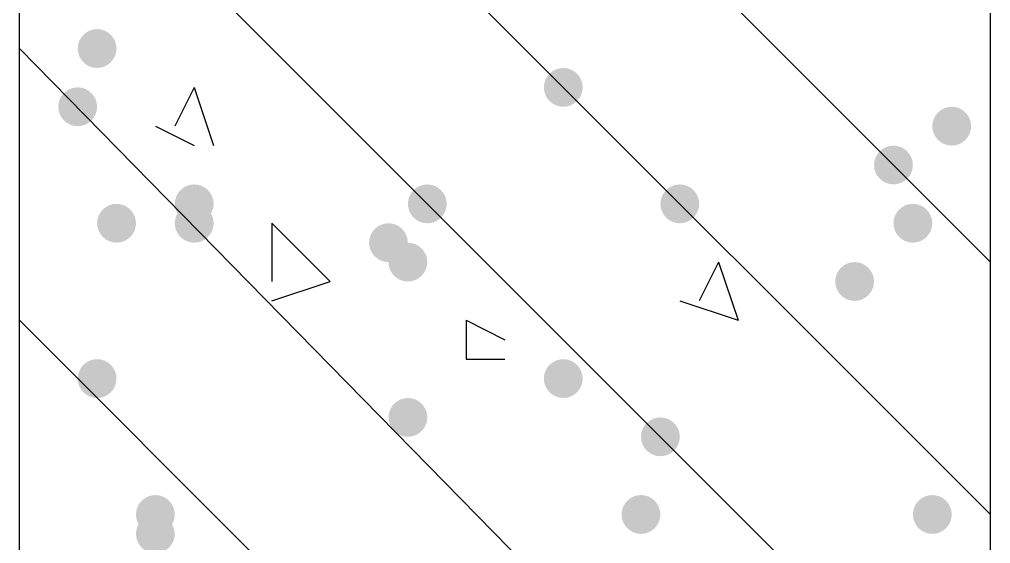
# Model space of a CAD drawing. Header units: inches. Extents: x 11 to 286, y 6 to 196.
# Drawn here: x 161.77 to 163.886, y 114.039 to 115.182 of the extents above; entities that cross this region are included whole.
import ezdxf

# ---------------------------------------------------------------- set-up
doc = ezdxf.new("R2010")
doc.units = ezdxf.units.IN
doc.header["$MEASUREMENT"] = 0
doc.layers.add('PDF_几何图形', color=7, linetype='Continuous')
doc.layers.add('PDF_实体填充', color=7, linetype='Continuous', true_color=0xffffff)

msp = doc.modelspace()

# ---------------------------------------------------------------- hatches: boundary and pattern name
at = {"layer": 'PDF_实体填充', "transparency": 33554559}
h = msp.add_hatch(color=7, dxfattribs=at)
edge = h.paths.add_edge_path(flags=0)
edge.add_spline(control_points=[(161.9814, 115.1184), (161.9814, 115.0952), (161.9624, 115.0761), (161.9391, 115.0761)], knot_values=[0, 0, 0, 0, 1, 1, 1, 1], degree=3, periodic=0)
edge.add_spline(control_points=[(161.9391, 115.0761), (161.9158, 115.0761), (161.8968, 115.0952), (161.8968, 115.1184)], knot_values=[0, 0, 0, 0, 1, 1, 1, 1], degree=3, periodic=0)
edge.add_line((161.8968, 115.1184), (161.8968, 115.1184))
edge.add_spline(control_points=[(161.8968, 115.1184), (161.8968, 115.1417), (161.9158, 115.1608), (161.9391, 115.1608)], knot_values=[0, 0, 0, 0, 1, 1, 1, 1], degree=3, periodic=0)
edge.add_spline(control_points=[(161.9391, 115.1608), (161.9624, 115.1608), (161.9814, 115.1417), (161.9814, 115.1184)], knot_values=[0, 0, 0, 0, 1, 1, 1, 1], degree=3, periodic=0)
edge.add_line((161.9814, 115.1184), (161.9814, 115.1184))
edge.add_line((161.9814, 115.1184), (161.9814, 115.1184))
h = msp.add_hatch(color=7, dxfattribs=at)
edge = h.paths.add_edge_path(flags=0)
edge.add_spline(control_points=[(162.9974, 115.0338), (162.9974, 115.0105), (162.9784, 114.9914), (162.9551, 114.9914)], knot_values=[0, 0, 0, 0, 1, 1, 1, 1], degree=3, periodic=0)
edge.add_spline(control_points=[(162.9551, 114.9914), (162.9318, 114.9914), (162.9128, 115.0105), (162.9128, 115.0338)], knot_values=[0, 0, 0, 0, 1, 1, 1, 1], degree=3, periodic=0)
edge.add_line((162.9128, 115.0338), (162.9128, 115.0338))
edge.add_spline(control_points=[(162.9128, 115.0338), (162.9128, 115.0571), (162.9318, 115.0761), (162.9551, 115.0761)], knot_values=[0, 0, 0, 0, 1, 1, 1, 1], degree=3, periodic=0)
edge.add_spline(control_points=[(162.9551, 115.0761), (162.9784, 115.0761), (162.9974, 115.0571), (162.9974, 115.0338)], knot_values=[0, 0, 0, 0, 1, 1, 1, 1], degree=3, periodic=0)
edge.add_line((162.9974, 115.0338), (162.9974, 115.0338))
edge.add_line((162.9974, 115.0338), (162.9974, 115.0338))
h = msp.add_hatch(color=7, dxfattribs=at)
edge = h.paths.add_edge_path(flags=0)
edge.add_spline(control_points=[(161.9391, 114.9914), (161.9391, 114.9682), (161.9201, 114.9491), (161.8968, 114.9491)], knot_values=[0, 0, 0, 0, 1, 1, 1, 1], degree=3, periodic=0)
edge.add_spline(control_points=[(161.8968, 114.9491), (161.8735, 114.9491), (161.8544, 114.9682), (161.8544, 114.9914)], knot_values=[0, 0, 0, 0, 1, 1, 1, 1], degree=3, periodic=0)
edge.add_line((161.8544, 114.9914), (161.8544, 114.9914))
edge.add_spline(control_points=[(161.8544, 114.9914), (161.8544, 115.0147), (161.8735, 115.0338), (161.8968, 115.0338)], knot_values=[0, 0, 0, 0, 1, 1, 1, 1], degree=3, periodic=0)
edge.add_spline(control_points=[(161.8968, 115.0338), (161.9201, 115.0338), (161.9391, 115.0147), (161.9391, 114.9914)], knot_values=[0, 0, 0, 0, 1, 1, 1, 1], degree=3, periodic=0)
edge.add_line((161.9391, 114.9914), (161.9391, 114.9914))
edge.add_line((161.9391, 114.9914), (161.9391, 114.9914))
h = msp.add_hatch(color=7, dxfattribs=at)
edge = h.paths.add_edge_path(flags=0)
edge.add_spline(control_points=[(163.8441, 114.9491), (163.8441, 114.9258), (163.8251, 114.9068), (163.8018, 114.9068)], knot_values=[0, 0, 0, 0, 1, 1, 1, 1], degree=3, periodic=0)
edge.add_spline(control_points=[(163.8018, 114.9068), (163.7785, 114.9068), (163.7594, 114.9258), (163.7594, 114.9491)], knot_values=[0, 0, 0, 0, 1, 1, 1, 1], degree=3, periodic=0)
edge.add_line((163.7594, 114.9491), (163.7594, 114.9491))
edge.add_spline(control_points=[(163.7594, 114.9491), (163.7594, 114.9724), (163.7785, 114.9914), (163.8018, 114.9914)], knot_values=[0, 0, 0, 0, 1, 1, 1, 1], degree=3, periodic=0)
edge.add_spline(control_points=[(163.8018, 114.9914), (163.8251, 114.9914), (163.8441, 114.9724), (163.8441, 114.9491)], knot_values=[0, 0, 0, 0, 1, 1, 1, 1], degree=3, periodic=0)
edge.add_line((163.8441, 114.9491), (163.8441, 114.9491))
edge.add_line((163.8441, 114.9491), (163.8441, 114.9491))
h = msp.add_hatch(color=7, dxfattribs=at)
edge = h.paths.add_edge_path(flags=0)
edge.add_spline(control_points=[(163.7171, 114.8644), (163.7171, 114.8412), (163.6981, 114.8221), (163.6748, 114.8221)], knot_values=[0, 0, 0, 0, 1, 1, 1, 1], degree=3, periodic=0)
edge.add_spline(control_points=[(163.6748, 114.8221), (163.6515, 114.8221), (163.6324, 114.8412), (163.6324, 114.8644)], knot_values=[0, 0, 0, 0, 1, 1, 1, 1], degree=3, periodic=0)
edge.add_line((163.6324, 114.8644), (163.6324, 114.8644))
edge.add_spline(control_points=[(163.6324, 114.8644), (163.6324, 114.8877), (163.6515, 114.9068), (163.6748, 114.9068)], knot_values=[0, 0, 0, 0, 1, 1, 1, 1], degree=3, periodic=0)
edge.add_spline(control_points=[(163.6748, 114.9068), (163.6981, 114.9068), (163.7171, 114.8877), (163.7171, 114.8644)], knot_values=[0, 0, 0, 0, 1, 1, 1, 1], degree=3, periodic=0)
edge.add_line((163.7171, 114.8644), (163.7171, 114.8644))
edge.add_line((163.7171, 114.8644), (163.7171, 114.8644))
h = msp.add_hatch(color=7, dxfattribs=at)
edge = h.paths.add_edge_path(flags=0)
edge.add_spline(control_points=[(162.1931, 114.7798), (162.1931, 114.7565), (162.1741, 114.7374), (162.1508, 114.7374)], knot_values=[0, 0, 0, 0, 1, 1, 1, 1], degree=3, periodic=0)
edge.add_spline(control_points=[(162.1508, 114.7374), (162.1275, 114.7374), (162.1084, 114.7565), (162.1084, 114.7798)], knot_values=[0, 0, 0, 0, 1, 1, 1, 1], degree=3, periodic=0)
edge.add_line((162.1084, 114.7798), (162.1084, 114.7798))
edge.add_spline(control_points=[(162.1084, 114.7798), (162.1084, 114.8031), (162.1275, 114.8221), (162.1508, 114.8221)], knot_values=[0, 0, 0, 0, 1, 1, 1, 1], degree=3, periodic=0)
edge.add_spline(control_points=[(162.1508, 114.8221), (162.1741, 114.8221), (162.1931, 114.8031), (162.1931, 114.7798)], knot_values=[0, 0, 0, 0, 1, 1, 1, 1], degree=3, periodic=0)
edge.add_line((162.1931, 114.7798), (162.1931, 114.7798))
edge.add_line((162.1931, 114.7798), (162.1931, 114.7798))
h = msp.add_hatch(color=7, dxfattribs=at)
edge = h.paths.add_edge_path(flags=0)
edge.add_spline(control_points=[(162.7011, 114.7798), (162.7011, 114.7565), (162.6821, 114.7374), (162.6588, 114.7374)], knot_values=[0, 0, 0, 0, 1, 1, 1, 1], degree=3, periodic=0)
edge.add_spline(control_points=[(162.6588, 114.7374), (162.6355, 114.7374), (162.6164, 114.7565), (162.6164, 114.7798)], knot_values=[0, 0, 0, 0, 1, 1, 1, 1], degree=3, periodic=0)
edge.add_line((162.6164, 114.7798), (162.6164, 114.7798))
edge.add_spline(control_points=[(162.6164, 114.7798), (162.6164, 114.8031), (162.6355, 114.8221), (162.6588, 114.8221)], knot_values=[0, 0, 0, 0, 1, 1, 1, 1], degree=3, periodic=0)
edge.add_spline(control_points=[(162.6588, 114.8221), (162.6821, 114.8221), (162.7011, 114.8031), (162.7011, 114.7798)], knot_values=[0, 0, 0, 0, 1, 1, 1, 1], degree=3, periodic=0)
edge.add_line((162.7011, 114.7798), (162.7011, 114.7798))
edge.add_line((162.7011, 114.7798), (162.7011, 114.7798))
h = msp.add_hatch(color=7, dxfattribs=at)
edge = h.paths.add_edge_path(flags=0)
edge.add_spline(control_points=[(163.2514, 114.7798), (163.2514, 114.7565), (163.2324, 114.7374), (163.2091, 114.7374)], knot_values=[0, 0, 0, 0, 1, 1, 1, 1], degree=3, periodic=0)
edge.add_spline(control_points=[(163.2091, 114.7374), (163.1858, 114.7374), (163.1668, 114.7565), (163.1668, 114.7798)], knot_values=[0, 0, 0, 0, 1, 1, 1, 1], degree=3, periodic=0)
edge.add_line((163.1668, 114.7798), (163.1668, 114.7798))
edge.add_spline(control_points=[(163.1668, 114.7798), (163.1668, 114.8031), (163.1858, 114.8221), (163.2091, 114.8221)], knot_values=[0, 0, 0, 0, 1, 1, 1, 1], degree=3, periodic=0)
edge.add_spline(control_points=[(163.2091, 114.8221), (163.2324, 114.8221), (163.2514, 114.8031), (163.2514, 114.7798)], knot_values=[0, 0, 0, 0, 1, 1, 1, 1], degree=3, periodic=0)
edge.add_line((163.2514, 114.7798), (163.2514, 114.7798))
edge.add_line((163.2514, 114.7798), (163.2514, 114.7798))
h = msp.add_hatch(color=7, dxfattribs=at)
edge = h.paths.add_edge_path(flags=0)
edge.add_spline(control_points=[(162.0238, 114.7374), (162.0238, 114.7142), (162.0047, 114.6951), (161.9814, 114.6951)], knot_values=[0, 0, 0, 0, 1, 1, 1, 1], degree=3, periodic=0)
edge.add_spline(control_points=[(161.9814, 114.6951), (161.9582, 114.6951), (161.9391, 114.7142), (161.9391, 114.7374)], knot_values=[0, 0, 0, 0, 1, 1, 1, 1], degree=3, periodic=0)
edge.add_line((161.9391, 114.7374), (161.9391, 114.7374))
edge.add_spline(control_points=[(161.9391, 114.7374), (161.9391, 114.7607), (161.9582, 114.7798), (161.9814, 114.7798)], knot_values=[0, 0, 0, 0, 1, 1, 1, 1], degree=3, periodic=0)
edge.add_spline(control_points=[(161.9814, 114.7798), (162.0047, 114.7798), (162.0238, 114.7607), (162.0238, 114.7374)], knot_values=[0, 0, 0, 0, 1, 1, 1, 1], degree=3, periodic=0)
edge.add_line((162.0238, 114.7374), (162.0238, 114.7374))
edge.add_line((162.0238, 114.7374), (162.0238, 114.7374))
h = msp.add_hatch(color=7, dxfattribs=at)
edge = h.paths.add_edge_path(flags=0)
edge.add_spline(control_points=[(162.1931, 114.7374), (162.1931, 114.7142), (162.1741, 114.6951), (162.1508, 114.6951)], knot_values=[0, 0, 0, 0, 1, 1, 1, 1], degree=3, periodic=0)
edge.add_spline(control_points=[(162.1508, 114.6951), (162.1275, 114.6951), (162.1084, 114.7142), (162.1084, 114.7374)], knot_values=[0, 0, 0, 0, 1, 1, 1, 1], degree=3, periodic=0)
edge.add_line((162.1084, 114.7374), (162.1084, 114.7374))
edge.add_spline(control_points=[(162.1084, 114.7374), (162.1084, 114.7607), (162.1275, 114.7798), (162.1508, 114.7798)], knot_values=[0, 0, 0, 0, 1, 1, 1, 1], degree=3, periodic=0)
edge.add_spline(control_points=[(162.1508, 114.7798), (162.1741, 114.7798), (162.1931, 114.7607), (162.1931, 114.7374)], knot_values=[0, 0, 0, 0, 1, 1, 1, 1], degree=3, periodic=0)
edge.add_line((162.1931, 114.7374), (162.1931, 114.7374))
edge.add_line((162.1931, 114.7374), (162.1931, 114.7374))
h = msp.add_hatch(color=7, dxfattribs=at)
edge = h.paths.add_edge_path(flags=0)
edge.add_spline(control_points=[(163.7594, 114.7374), (163.7594, 114.7142), (163.7404, 114.6951), (163.7171, 114.6951)], knot_values=[0, 0, 0, 0, 1, 1, 1, 1], degree=3, periodic=0)
edge.add_spline(control_points=[(163.7171, 114.6951), (163.6938, 114.6951), (163.6748, 114.7142), (163.6748, 114.7374)], knot_values=[0, 0, 0, 0, 1, 1, 1, 1], degree=3, periodic=0)
edge.add_line((163.6748, 114.7374), (163.6748, 114.7374))
edge.add_spline(control_points=[(163.6748, 114.7374), (163.6748, 114.7607), (163.6938, 114.7798), (163.7171, 114.7798)], knot_values=[0, 0, 0, 0, 1, 1, 1, 1], degree=3, periodic=0)
edge.add_spline(control_points=[(163.7171, 114.7798), (163.7404, 114.7798), (163.7594, 114.7607), (163.7594, 114.7374)], knot_values=[0, 0, 0, 0, 1, 1, 1, 1], degree=3, periodic=0)
edge.add_line((163.7594, 114.7374), (163.7594, 114.7374))
edge.add_line((163.7594, 114.7374), (163.7594, 114.7374))
h = msp.add_hatch(color=7, dxfattribs=at)
edge = h.paths.add_edge_path(flags=0)
edge.add_spline(control_points=[(162.6164, 114.6951), (162.6164, 114.6718), (162.5974, 114.6528), (162.5741, 114.6528)], knot_values=[0, 0, 0, 0, 1, 1, 1, 1], degree=3, periodic=0)
edge.add_spline(control_points=[(162.5741, 114.6528), (162.5508, 114.6528), (162.5318, 114.6718), (162.5318, 114.6951)], knot_values=[0, 0, 0, 0, 1, 1, 1, 1], degree=3, periodic=0)
edge.add_line((162.5318, 114.6951), (162.5318, 114.6951))
edge.add_spline(control_points=[(162.5318, 114.6951), (162.5318, 114.7184), (162.5508, 114.7374), (162.5741, 114.7374)], knot_values=[0, 0, 0, 0, 1, 1, 1, 1], degree=3, periodic=0)
edge.add_spline(control_points=[(162.5741, 114.7374), (162.5974, 114.7374), (162.6164, 114.7184), (162.6164, 114.6951)], knot_values=[0, 0, 0, 0, 1, 1, 1, 1], degree=3, periodic=0)
edge.add_line((162.6164, 114.6951), (162.6164, 114.6951))
edge.add_line((162.6164, 114.6951), (162.6164, 114.6951))
h = msp.add_hatch(color=7, dxfattribs=at)
edge = h.paths.add_edge_path(flags=0)
edge.add_spline(control_points=[(162.6588, 114.6528), (162.6588, 114.6295), (162.6397, 114.6104), (162.6164, 114.6104)], knot_values=[0, 0, 0, 0, 1, 1, 1, 1], degree=3, periodic=0)
edge.add_spline(control_points=[(162.6164, 114.6104), (162.5932, 114.6104), (162.5741, 114.6295), (162.5741, 114.6528)], knot_values=[0, 0, 0, 0, 1, 1, 1, 1], degree=3, periodic=0)
edge.add_line((162.5741, 114.6528), (162.5741, 114.6528))
edge.add_spline(control_points=[(162.5741, 114.6528), (162.5741, 114.6761), (162.5932, 114.6951), (162.6164, 114.6951)], knot_values=[0, 0, 0, 0, 1, 1, 1, 1], degree=3, periodic=0)
edge.add_spline(control_points=[(162.6164, 114.6951), (162.6397, 114.6951), (162.6588, 114.6761), (162.6588, 114.6528)], knot_values=[0, 0, 0, 0, 1, 1, 1, 1], degree=3, periodic=0)
edge.add_line((162.6588, 114.6528), (162.6588, 114.6528))
edge.add_line((162.6588, 114.6528), (162.6588, 114.6528))
h = msp.add_hatch(color=7, dxfattribs=at)
edge = h.paths.add_edge_path(flags=0)
edge.add_spline(control_points=[(163.6324, 114.6104), (163.6324, 114.5872), (163.6134, 114.5681), (163.5901, 114.5681)], knot_values=[0, 0, 0, 0, 1, 1, 1, 1], degree=3, periodic=0)
edge.add_spline(control_points=[(163.5901, 114.5681), (163.5668, 114.5681), (163.5478, 114.5872), (163.5478, 114.6104)], knot_values=[0, 0, 0, 0, 1, 1, 1, 1], degree=3, periodic=0)
edge.add_line((163.5478, 114.6104), (163.5478, 114.6104))
edge.add_spline(control_points=[(163.5478, 114.6104), (163.5478, 114.6337), (163.5668, 114.6528), (163.5901, 114.6528)], knot_values=[0, 0, 0, 0, 1, 1, 1, 1], degree=3, periodic=0)
edge.add_spline(control_points=[(163.5901, 114.6528), (163.6134, 114.6528), (163.6324, 114.6337), (163.6324, 114.6104)], knot_values=[0, 0, 0, 0, 1, 1, 1, 1], degree=3, periodic=0)
edge.add_line((163.6324, 114.6104), (163.6324, 114.6104))
edge.add_line((163.6324, 114.6104), (163.6324, 114.6104))
h = msp.add_hatch(color=7, dxfattribs=at)
edge = h.paths.add_edge_path(flags=0)
edge.add_spline(control_points=[(161.9814, 114.3988), (161.9814, 114.3755), (161.9624, 114.3564), (161.9391, 114.3564)], knot_values=[0, 0, 0, 0, 1, 1, 1, 1], degree=3, periodic=0)
edge.add_spline(control_points=[(161.9391, 114.3564), (161.9158, 114.3564), (161.8968, 114.3755), (161.8968, 114.3988)], knot_values=[0, 0, 0, 0, 1, 1, 1, 1], degree=3, periodic=0)
edge.add_line((161.8968, 114.3988), (161.8968, 114.3988))
edge.add_spline(control_points=[(161.8968, 114.3988), (161.8968, 114.4221), (161.9158, 114.4411), (161.9391, 114.4411)], knot_values=[0, 0, 0, 0, 1, 1, 1, 1], degree=3, periodic=0)
edge.add_spline(control_points=[(161.9391, 114.4411), (161.9624, 114.4411), (161.9814, 114.4221), (161.9814, 114.3988)], knot_values=[0, 0, 0, 0, 1, 1, 1, 1], degree=3, periodic=0)
edge.add_line((161.9814, 114.3988), (161.9814, 114.3988))
edge.add_line((161.9814, 114.3988), (161.9814, 114.3988))
h = msp.add_hatch(color=7, dxfattribs=at)
edge = h.paths.add_edge_path(flags=0)
edge.add_spline(control_points=[(162.9974, 114.3988), (162.9974, 114.3755), (162.9784, 114.3564), (162.9551, 114.3564)], knot_values=[0, 0, 0, 0, 1, 1, 1, 1], degree=3, periodic=0)
edge.add_spline(control_points=[(162.9551, 114.3564), (162.9318, 114.3564), (162.9128, 114.3755), (162.9128, 114.3988)], knot_values=[0, 0, 0, 0, 1, 1, 1, 1], degree=3, periodic=0)
edge.add_line((162.9128, 114.3988), (162.9128, 114.3988))
edge.add_spline(control_points=[(162.9128, 114.3988), (162.9128, 114.4221), (162.9318, 114.4411), (162.9551, 114.4411)], knot_values=[0, 0, 0, 0, 1, 1, 1, 1], degree=3, periodic=0)
edge.add_spline(control_points=[(162.9551, 114.4411), (162.9784, 114.4411), (162.9974, 114.4221), (162.9974, 114.3988)], knot_values=[0, 0, 0, 0, 1, 1, 1, 1], degree=3, periodic=0)
edge.add_line((162.9974, 114.3988), (162.9974, 114.3988))
edge.add_line((162.9974, 114.3988), (162.9974, 114.3988))
h = msp.add_hatch(color=7, dxfattribs=at)
edge = h.paths.add_edge_path(flags=0)
edge.add_spline(control_points=[(162.6588, 114.3141), (162.6588, 114.2908), (162.6397, 114.2718), (162.6164, 114.2718)], knot_values=[0, 0, 0, 0, 1, 1, 1, 1], degree=3, periodic=0)
edge.add_spline(control_points=[(162.6164, 114.2718), (162.5932, 114.2718), (162.5741, 114.2908), (162.5741, 114.3141)], knot_values=[0, 0, 0, 0, 1, 1, 1, 1], degree=3, periodic=0)
edge.add_line((162.5741, 114.3141), (162.5741, 114.3141))
edge.add_spline(control_points=[(162.5741, 114.3141), (162.5741, 114.3374), (162.5932, 114.3564), (162.6164, 114.3564)], knot_values=[0, 0, 0, 0, 1, 1, 1, 1], degree=3, periodic=0)
edge.add_spline(control_points=[(162.6164, 114.3564), (162.6397, 114.3564), (162.6588, 114.3374), (162.6588, 114.3141)], knot_values=[0, 0, 0, 0, 1, 1, 1, 1], degree=3, periodic=0)
edge.add_line((162.6588, 114.3141), (162.6588, 114.3141))
edge.add_line((162.6588, 114.3141), (162.6588, 114.3141))
h = msp.add_hatch(color=7, dxfattribs=at)
edge = h.paths.add_edge_path(flags=0)
edge.add_spline(control_points=[(163.2091, 114.2718), (163.2091, 114.2485), (163.1901, 114.2294), (163.1668, 114.2294)], knot_values=[0, 0, 0, 0, 1, 1, 1, 1], degree=3, periodic=0)
edge.add_spline(control_points=[(163.1668, 114.2294), (163.1435, 114.2294), (163.1244, 114.2485), (163.1244, 114.2718)], knot_values=[0, 0, 0, 0, 1, 1, 1, 1], degree=3, periodic=0)
edge.add_line((163.1244, 114.2718), (163.1244, 114.2718))
edge.add_spline(control_points=[(163.1244, 114.2718), (163.1244, 114.2951), (163.1435, 114.3141), (163.1668, 114.3141)], knot_values=[0, 0, 0, 0, 1, 1, 1, 1], degree=3, periodic=0)
edge.add_spline(control_points=[(163.1668, 114.3141), (163.1901, 114.3141), (163.2091, 114.2951), (163.2091, 114.2718)], knot_values=[0, 0, 0, 0, 1, 1, 1, 1], degree=3, periodic=0)
edge.add_line((163.2091, 114.2718), (163.2091, 114.2718))
edge.add_line((163.2091, 114.2718), (163.2091, 114.2718))
h = msp.add_hatch(color=7, dxfattribs=at)
edge = h.paths.add_edge_path(flags=0)
edge.add_spline(control_points=[(162.1084, 114.1024), (162.1084, 114.0792), (162.0894, 114.0601), (162.0661, 114.0601)], knot_values=[0, 0, 0, 0, 1, 1, 1, 1], degree=3, periodic=0)
edge.add_spline(control_points=[(162.0661, 114.0601), (162.0428, 114.0601), (162.0238, 114.0792), (162.0238, 114.1024)], knot_values=[0, 0, 0, 0, 1, 1, 1, 1], degree=3, periodic=0)
edge.add_line((162.0238, 114.1024), (162.0238, 114.1024))
edge.add_spline(control_points=[(162.0238, 114.1024), (162.0238, 114.1257), (162.0428, 114.1448), (162.0661, 114.1448)], knot_values=[0, 0, 0, 0, 1, 1, 1, 1], degree=3, periodic=0)
edge.add_spline(control_points=[(162.0661, 114.1448), (162.0894, 114.1448), (162.1084, 114.1257), (162.1084, 114.1024)], knot_values=[0, 0, 0, 0, 1, 1, 1, 1], degree=3, periodic=0)
edge.add_line((162.1084, 114.1024), (162.1084, 114.1024))
edge.add_line((162.1084, 114.1024), (162.1084, 114.1024))
h = msp.add_hatch(color=7, dxfattribs=at)
edge = h.paths.add_edge_path(flags=0)
edge.add_spline(control_points=[(163.1668, 114.1024), (163.1668, 114.0792), (163.1477, 114.0601), (163.1244, 114.0601)], knot_values=[0, 0, 0, 0, 1, 1, 1, 1], degree=3, periodic=0)
edge.add_spline(control_points=[(163.1244, 114.0601), (163.1012, 114.0601), (163.0821, 114.0792), (163.0821, 114.1024)], knot_values=[0, 0, 0, 0, 1, 1, 1, 1], degree=3, periodic=0)
edge.add_line((163.0821, 114.1024), (163.0821, 114.1024))
edge.add_spline(control_points=[(163.0821, 114.1024), (163.0821, 114.1257), (163.1012, 114.1448), (163.1244, 114.1448)], knot_values=[0, 0, 0, 0, 1, 1, 1, 1], degree=3, periodic=0)
edge.add_spline(control_points=[(163.1244, 114.1448), (163.1477, 114.1448), (163.1668, 114.1257), (163.1668, 114.1024)], knot_values=[0, 0, 0, 0, 1, 1, 1, 1], degree=3, periodic=0)
edge.add_line((163.1668, 114.1024), (163.1668, 114.1024))
edge.add_line((163.1668, 114.1024), (163.1668, 114.1024))
h = msp.add_hatch(color=7, dxfattribs=at)
edge = h.paths.add_edge_path(flags=0)
edge.add_spline(control_points=[(163.8018, 114.1024), (163.8018, 114.0792), (163.7827, 114.0601), (163.7594, 114.0601)], knot_values=[0, 0, 0, 0, 1, 1, 1, 1], degree=3, periodic=0)
edge.add_spline(control_points=[(163.7594, 114.0601), (163.7362, 114.0601), (163.7171, 114.0792), (163.7171, 114.1024)], knot_values=[0, 0, 0, 0, 1, 1, 1, 1], degree=3, periodic=0)
edge.add_line((163.7171, 114.1024), (163.7171, 114.1024))
edge.add_spline(control_points=[(163.7171, 114.1024), (163.7171, 114.1257), (163.7362, 114.1448), (163.7594, 114.1448)], knot_values=[0, 0, 0, 0, 1, 1, 1, 1], degree=3, periodic=0)
edge.add_spline(control_points=[(163.7594, 114.1448), (163.7827, 114.1448), (163.8018, 114.1257), (163.8018, 114.1024)], knot_values=[0, 0, 0, 0, 1, 1, 1, 1], degree=3, periodic=0)
edge.add_line((163.8018, 114.1024), (163.8018, 114.1024))
edge.add_line((163.8018, 114.1024), (163.8018, 114.1024))
h = msp.add_hatch(color=7, dxfattribs=at)
edge = h.paths.add_edge_path(flags=0)
edge.add_spline(control_points=[(162.1084, 114.0601), (162.1084, 114.0368), (162.0894, 114.0178), (162.0661, 114.0178)], knot_values=[0, 0, 0, 0, 1, 1, 1, 1], degree=3, periodic=0)
edge.add_spline(control_points=[(162.0661, 114.0178), (162.0428, 114.0178), (162.0238, 114.0368), (162.0238, 114.0601)], knot_values=[0, 0, 0, 0, 1, 1, 1, 1], degree=3, periodic=0)
edge.add_line((162.0238, 114.0601), (162.0238, 114.0601))
edge.add_spline(control_points=[(162.0238, 114.0601), (162.0238, 114.0834), (162.0428, 114.1024), (162.0661, 114.1024)], knot_values=[0, 0, 0, 0, 1, 1, 1, 1], degree=3, periodic=0)
edge.add_spline(control_points=[(162.0661, 114.1024), (162.0894, 114.1024), (162.1084, 114.0834), (162.1084, 114.0601)], knot_values=[0, 0, 0, 0, 1, 1, 1, 1], degree=3, periodic=0)
edge.add_line((162.1084, 114.0601), (162.1084, 114.0601))
edge.add_line((162.1084, 114.0601), (162.1084, 114.0601))

# ---------------------------------------------------------------- linework, layer by layer
at = {"layer": 'PDF_几何图形'}
for p, q in [((161.7698, 111.9858), (161.7698, 150.5514)), ((163.8864, 104.0271), (163.8864, 150.5514)), ((161.7698, 116.7694), (163.8864, 114.6528)), ((161.7698, 116.2191), (163.8864, 114.1024)), ((161.7698, 115.6688), (163.8864, 113.5521)), ((161.7698, 115.1184), (163.8864, 112.9594)), ((162.1508, 115.0338), (162.1084, 114.9491)), ((162.1508, 115.0338), (162.1931, 114.9068)), ((162.0661, 114.9491), (162.1508, 114.9068)), ((162.3201, 114.7374), (162.4471, 114.6104)), ((162.3201, 114.7374), (162.3201, 114.6104)), ((163.2938, 114.6528), (163.2514, 114.5681)), ((163.2938, 114.6528), (163.3361, 114.5258)), ((162.3201, 114.5681), (162.4471, 114.6104)), ((163.2091, 114.5681), (163.3361, 114.5258)), ((161.7698, 114.5258), (163.8864, 112.4091)), ((162.7434, 114.5258), (162.8281, 114.4834)), ((162.7434, 114.5258), (162.7434, 114.4411)), ((162.7434, 114.4411), (162.8281, 114.4411))]:
    msp.add_line(p, q, dxfattribs=at)

doc.saveas('drawing.dxf')
